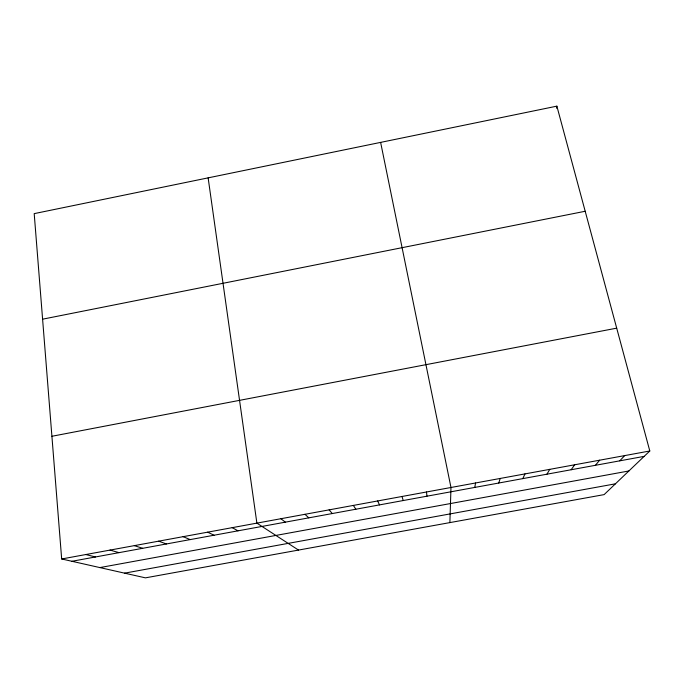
<?xml version="1.0" encoding="UTF-8"?>
<svg xmlns="http://www.w3.org/2000/svg" width="684" height="684" viewBox="0 0 684 684"><rect width="100%" height="100%" fill="white"/><g stroke="black" fill="none" stroke-linecap="round" stroke-linejoin="round"><path stroke-width="1.03" d="M449.884 522.602L450.978 487.495L380.629 142.392M474.764 487.427L475.568 482.981M556.443 108.2L556.87 106.148L34.2 213.63L61.671 558.973L145.435 577.852L604.126 494.609L649.8 450.987L556.87 106.148M498.747 483.032L500.235 478.449M522.807 478.62L524.97 473.909M546.935 474.192L549.791 469.352M571.14 469.754L574.68 464.778M595.405 465.308L599.646 460.195M619.755 460.845L624.68 455.595M42.596 319.18L585.196 211.262M51.916 436.272L616.694 328.158M61.671 558.973L649.8 450.987M71.931 561.282L644.166 456.365M99.864 567.583L628.887 470.968M124.599 573.149L615.42 483.819M85.816 554.536L95.444 556.973M110.03 550.09L119.025 552.646M134.32 545.635L142.674 548.311M158.688 541.164L166.4 543.968M183.124 536.675L190.195 539.599M207.637 532.178L214.049 535.23M232.218 527.663L237.989 530.835M298.498 550.073L256.885 523.132L208.133 177.857M280.893 518.72L285.356 522.157M304.97 514.3L308.792 517.856M329.124 509.862L332.296 513.547M353.346 505.416L355.868 509.229M377.645 500.953L379.509 504.895M402.021 496.481L403.218 500.543M426.457 491.993L426.996 496.182"/></g></svg>
